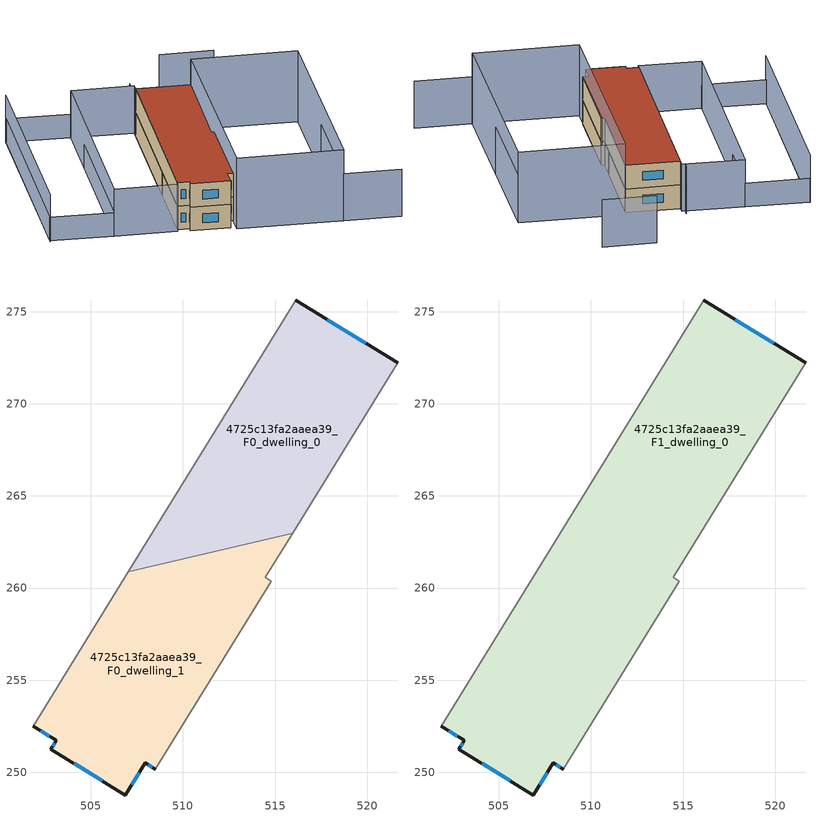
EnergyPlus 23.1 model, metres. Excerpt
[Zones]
4725c13fa2aaea39_F0_dwelling_0
 floor ground (EU_floor_Construction): 521.64,272.23 515.94,262.98 507.04,260.87 516.12,275.63 z0
 wall outside (EU_wall_Construction): 521.64,272.23 516.12,275.63 z0:3
 wall adiabatic (EU_wall_Construction): 516.12,275.63 507.04,260.87 / 515.94,262.98 521.64,272.23 z0:3
 wall to 4725c13fa2aaea39_F0_dwelling_1 (EU_wall_Construction): 507.04,260.87 515.94,262.98 z0:3
 window (EU_Window_Construction): 519.92,273.29 517.84,274.57 z0.93:2.07
4725c13fa2aaea39_F0_dwelling_1
 floor ground (EU_floor_Construction): 515.94,262.98 514.46,260.58 514.79,260.38 508.51,250.17 507.95,250.51 506.87,248.77 502.83,251.26 503.12,251.73 501.89,252.49 507.04,260.87 z0
 wall outside (EU_wall_Construction): 501.89,252.49 503.12,251.73 502.83,251.26 506.87,248.77 507.95,250.51 508.51,250.17 z0:3
 wall adiabatic (EU_wall_Construction): 507.04,260.87 501.89,252.49 / 508.51,250.17 514.79,260.38 514.46,260.58 515.94,262.98 z0:3
 window (EU_Window_Construction): 507.21,249.31 507.61,249.97 / 504.09,250.48 505.61,249.54 / 503.03,251.58 502.92,251.41 / 502.27,252.26 502.74,251.97 / 508.12,250.4 508.33,250.28 z0.93:2.07
4725c13fa2aaea39_F1_dwelling_0
 floor to 4725c13fa2aaea39_F0_dwelling_0 (EU_floor_Construction): 521.64,272.23 515.94,262.98 507.04,260.87 516.12,275.63 z3
 floor to 4725c13fa2aaea39_F0_dwelling_1 (EU_floor_Construction): 515.94,262.98 514.46,260.58 514.78,260.38 508.51,250.17 507.95,250.51 506.87,248.77 502.83,251.26 503.12,251.73 501.89,252.49 507.04,260.87 z3
 wall outside (EU_wall_Construction): 501.89,252.49 503.12,251.73 502.83,251.26 506.87,248.77 507.95,250.51 508.51,250.17 / 521.64,272.23 516.12,275.63 z3:6
 wall adiabatic (EU_wall_Construction): 516.12,275.63 501.89,252.49 / 508.51,250.17 514.79,260.38 514.46,260.58 521.64,272.23 z3:6
 window (EU_Window_Construction): 507.21,249.31 507.61,249.97 / 504.09,250.48 505.61,249.54 / 503.03,251.58 502.92,251.41 / 502.27,252.26 502.74,251.97 / 519.92,273.29 517.84,274.57 / 508.12,250.4 508.33,250.28 z3.93:5.07
 roof outside (EU_roof_Construction): 508.51,250.17 514.79,260.38 514.46,260.58 521.64,272.23 516.12,275.63 501.89,252.49 503.12,251.73 502.83,251.26 506.87,248.77 507.95,250.51 z6
shading: 523.93,237.95 518.05,241.49 / 518.05,241.49 532.88,266.11 / 530.21,277.74 524.68,281.06 / 503.71,284.37 488.63,259.85 / 516.59,277.18 516.18,276.51 / 516.55,276.33 501.65,252.11 / 501.65,252.11 495.25,256.04 / 495.25,256.04 510.15,280.27 / 510.15,280.27 516.55,276.33 z0:6; 532.88,266.12 518.08,241.55 / 518.08,241.55 507.25,248.08 / 507.25,248.08 522.05,272.65 / 522.05,272.65 532.88,266.12 z0:9; 488.75,260.05 503.67,284.3 / 503.67,284.3 510.17,280.3 / 510.17,280.3 495.25,256.05 / 495.25,256.05 488.75,260.05 z0:3
[Building]
EU S2 Campaign: North Axis=0; Terrain=City; Solar Distribution=FullExterior
[Site:Location]
Montreal-Trudeau.Intl.AP: Latitude=45.4667; Longitude=-73.75; Time Zone=-5; Elevation=36
[SizingPeriod:WeatherFileDays]
AnnualSizingPeriod: Begin Month=1; Begin Day of Month=1; End Month=12; End Day of Month=31; Day of Week for Start Day=Monday; Use Weather File Daylight Saving Period=No; Use Weather File Rain and Snow Indicators=No
[MATERIAL]
EU_InternalMass_Material: Roughness=MediumRough; Thickness=0.1; Conductivity=1; Density=1800; Specific Heat=900; Thermal Absorptance=0.9; Solar Absorptance=0.7; Visible Absorptance=0.7
[MATERIAL:NOMASS] Roughness=MediumRough; Thermal Absorptance=0.9; Solar Absorptance=0.7; Visible Absorptance=0.7
Name | Thermal Resistance
EU_wall_NoMass; EU_floor_NoMass | 1.36485
EU_roof_NoMass | 2.55992
[WINDOWMATERIAL:SIMPLEGLAZINGSYSTEM]
EU_Window_SimpleGlazing: UFactor=3.92339; Solar Heat Gain Coefficient=0.8; Visible Transmittance=0.8
[CONSTRUCTION]
EU_wall_Construction: EU_wall_NoMass
EU_roof_Construction: EU_roof_NoMass
EU_floor_Construction: EU_floor_NoMass
EU_Window_Construction: EU_Window_SimpleGlazing
EU_InternalMass_Construction: EU_InternalMass_Material
[ZONE] Type=1; Multiplier=1; Ceiling Height=autocalculate; Floor Area=autocalculate; Part of Total Floor Area=Yes
Name | Volume
4725c13fa2aaea39_F0_dwelling_0 | 274.211
4725c13fa2aaea39_F1_dwelling_0 | 548.404
4725c13fa2aaea39_F0_dwelling_1 | 274.206
[INTERNALMASS] Construction=EU_InternalMass_Construction
Name | Zone or ZoneList | Surface Area
4725c13fa2aaea39_F0_dwelling_0_EU_InternalMass | 4725c13fa2aaea39_F0_dwelling_0 | 91.4037
4725c13fa2aaea39_F0_dwelling_1_EU_InternalMass | 4725c13fa2aaea39_F0_dwelling_1 | 91.4018
4725c13fa2aaea39_F1_dwelling_0_EU_InternalMass | 4725c13fa2aaea39_F1_dwelling_0 | 182.802
[OTHEREQUIPMENT] Fuel Type=Electricity; Design Level Calculation Method=Watts/Area; Power per Zone Floor Area=1; Fraction Latent=0; Fraction Radiant=0; Fraction Lost=0; Carbon Dioxide Generation Rate=0; EndUse Subcategory=EU_Step8_InternalGains
Name | Zone or ZoneList or Space or SpaceList | Schedule
EU_Step8_InternalGain_4725c13fa2aaea39_F0_dwelling_0_f000 | 4725c13fa2aaea39_F0_dwelling_0 | EU_Step8_GainSchedule_4725c13fa2aaea39_F0_dwelling_0_f000
EU_Step8_InternalGain_4725c13fa2aaea39_F0_dwelling_1_f000 | 4725c13fa2aaea39_F0_dwelling_1 | EU_Step8_GainSchedule_4725c13fa2aaea39_F0_dwelling_1_f000
EU_Step8_InternalGain_4725c13fa2aaea39_F1_dwelling_0_f000 | 4725c13fa2aaea39_F1_dwelling_0 | EU_Step8_GainSchedule_4725c13fa2aaea39_F1_dwelling_0_f000
[ZONEVENTILATION:DESIGNFLOWRATE] Schedule=EU_AlwaysOn; Design Flow Rate Calculation Method=AirChanges/Hour; Air Changes per Hour=0.860309; Ventilation Type=Natural; Fan Pressure Rise=0; Fan Total Efficiency=1; Constant Term Coefficient=1; Temperature Term Coefficient=0; Velocity Term Coefficient=0; Velocity Squared Term Coefficient=0; Minimum Indoor Temperature=-100; Maximum Indoor Temperature=100; Delta Temperature=-100; Minimum Outdoor Temperature=-100; Maximum Outdoor Temperature=100; Maximum Wind Speed=40
Name | Zone or ZoneList or Space or SpaceList
EU_ConstantAir_4725c13fa2aaea39_F0_dwelling_0 | 4725c13fa2aaea39_F0_dwelling_0
EU_ConstantAir_4725c13fa2aaea39_F0_dwelling_1 | 4725c13fa2aaea39_F0_dwelling_1
EU_ConstantAir_4725c13fa2aaea39_F1_dwelling_0 | 4725c13fa2aaea39_F1_dwelling_0
[HVACTEMPLATE:THERMOSTAT] Constant Heating Setpoint=20; Constant Cooling Setpoint=50
EU_HeatOnly_4725c13fa2aaea39_F0_dwelling_0; EU_HeatOnly_4725c13fa2aaea39_F0_dwelling_1; EU_HeatOnly_4725c13fa2aaea39_F1_dwelling_0
[HVACTEMPLATE:ZONE:IDEALLOADSAIRSYSTEM] System Availability Schedule=EU_AlwaysOn; Maximum Heating Supply Air Temperature=50; Minimum Cooling Supply Air Temperature=13; Maximum Heating Supply Air Humidity Ratio=0.0156; Minimum Cooling Supply Air Humidity Ratio=0.0077; Heating Limit=NoLimit; Cooling Limit=NoLimit; Heating Availability Schedule=EU_AlwaysOn; Cooling Availability Schedule=EU_CoolingOff; Dehumidification Control Type=ConstantSensibleHeatRatio; Cooling Sensible Heat Ratio=0.7; Dehumidification Setpoint=60; Humidification Control Type=None; Humidification Setpoint=30; Outdoor Air Method=None; Outdoor Air Flow Rate per Person=0.00944; Outdoor Air Flow Rate per Zone Floor Area=0; Outdoor Air Flow Rate per Zone=0; Demand Controlled Ventilation Type=None; Outdoor Air Economizer Type=NoEconomizer; Heat Recovery Type=None; Sensible Heat Recovery Effectiveness=0.7; Latent Heat Recovery Effectiveness=0.65
Name | Template Thermostat
4725c13fa2aaea39_F0_dwelling_0 | EU_HeatOnly_4725c13fa2aaea39_F0_dwelling_0
4725c13fa2aaea39_F0_dwelling_1 | EU_HeatOnly_4725c13fa2aaea39_F0_dwelling_1
4725c13fa2aaea39_F1_dwelling_0 | EU_HeatOnly_4725c13fa2aaea39_F1_dwelling_0
[SIZING:ZONE] Zone Cooling Design Supply Air Temperature Input Method=SupplyAirTemperature; Zone Cooling Design Supply Air Temperature=13; Zone Heating Design Supply Air Temperature Input Method=SupplyAirTemperature; Zone Heating Design Supply Air Temperature=50; Zone Cooling Design Supply Air Humidity Ratio=0.008; Zone Heating Design Supply Air Humidity Ratio=0.008; Cooling Design Air Flow Method=DesignDay; Cooling Design Air Flow Rate=0; Cooling Minimum Air Flow per Zone Floor Area=0.000762; Cooling Minimum Air Flow=0; Cooling Minimum Air Flow Fraction=0.2; Heating Design Air Flow Method=DesignDay; Heating Design Air Flow Rate=0; Heating Maximum Air Flow per Zone Floor Area=0.002032; Heating Maximum Air Flow=0.141576; Heating Maximum Air Flow Fraction=0.3; Account for Dedicated Outdoor Air System=No; Dedicated Outdoor Air System Control Strategy=NeutralSupplyAir; Dedicated Outdoor Air Low Setpoint Temperature for Design=autosize; Dedicated Outdoor Air High Setpoint Temperature for Design=autosize; Zone Load Sizing Method=Sensible Load Only No Latent Load; Zone Latent Cooling Design Supply Air Humidity Ratio Input Method=HumidityRatioDifference; Zone Cooling Design Supply Air Humidity Ratio Difference=0.005; Zone Latent Heating Design Supply Air Humidity Ratio Input Method=HumidityRatioDifference; Zone Humidification Design Supply Air Humidity Ratio Difference=0.005
4725c13fa2aaea39_F0_dwelling_0; 4725c13fa2aaea39_F0_dwelling_1; 4725c13fa2aaea39_F1_dwelling_0
[SCHEDULE:CONSTANT]
Name | Hourly Value
EU_AlwaysOn | 1
EU_CoolingOff | 0
[SCHEDULE:FILE] Column Number=1; Rows to Skip at Top=0; Number of Hours of Data=8760; Column Separator=Comma; Interpolate to Timestep=No; Minutes per Item=60; Adjust Schedule for Daylight Savings=Yes
Name | File
EU_Step8_GainSchedule_4725c13fa2aaea39_F0_dwelling_0_f000 | ../../schedules/4725c13fa2aaea39/4725c13fa2aaea39_F0_dwelling_0_f000_gain.csv
EU_Step8_GainSchedule_4725c13fa2aaea39_F0_dwelling_1_f000 | ../../schedules/4725c13fa2aaea39/4725c13fa2aaea39_F0_dwelling_1_f000_gain.csv
EU_Step8_GainSchedule_4725c13fa2aaea39_F1_dwelling_0_f000 | ../../schedules/4725c13fa2aaea39/4725c13fa2aaea39_F1_dwelling_0_f000_gain.csv
